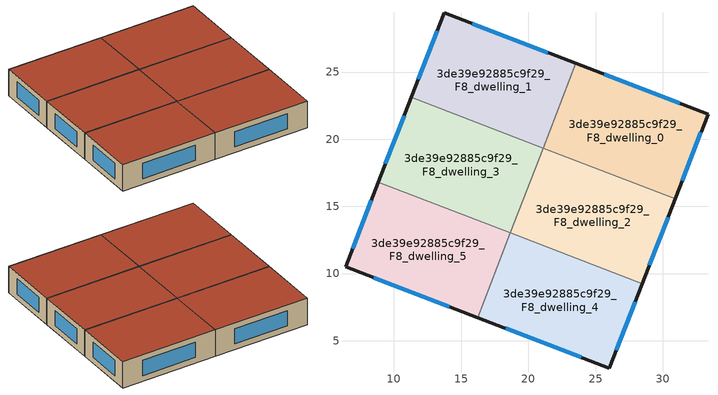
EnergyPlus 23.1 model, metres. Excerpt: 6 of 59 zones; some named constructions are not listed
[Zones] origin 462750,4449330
3de39e92885c9f29_F8_dwelling_0
 floor to 3de39e92885c9f29_F7_dwelling_0 (EU_floor_Construction): 33.36,21.86 30.91,15.56 21.11,19.33 23.54,25.64 z24
 wall outside (EU_wall_Construction): 30.91,15.56 33.36,21.86 23.54,25.64 z24:27
 wall to 3de39e92885c9f29_F8_dwelling_1 (EU_wall_Construction): 23.54,25.64 21.11,19.33 z24:27
 wall to 3de39e92885c9f29_F8_dwelling_2 (EU_wall_Construction): 21.11,19.33 30.91,15.56 z24:27
 window (EU_Window_Construction): 31.26,22.67 25.64,24.83 / 31.44,16.91 32.84,20.51 z24.64:26.36
 roof outside (EU_roof_Construction): 30.91,15.56 33.36,21.86 23.54,25.64 21.11,19.33 z27
3de39e92885c9f29_F8_dwelling_1
 floor to 3de39e92885c9f29_F7_dwelling_1 (EU_floor_Construction): 23.54,25.64 21.11,19.33 11.29,23.11 13.74,29.42 z24
 wall outside (EU_wall_Construction): 23.54,25.64 13.74,29.42 11.29,23.11 z24:27
 wall to 3de39e92885c9f29_F8_dwelling_3 (EU_wall_Construction): 11.29,23.11 21.09,19.34 z24:27
 wall to 3de39e92885c9f29_F8_dwelling_2 (EU_wall_Construction): 21.09,19.34 21.11,19.33 z24:27
 window (EU_Window_Construction): 13.21,28.07 11.81,24.46 / 21.44,26.45 15.84,28.61 z24.64:26.36
 roof outside (EU_roof_Construction): 21.11,19.33 23.54,25.64 13.74,29.42 11.29,23.11 z27
3de39e92885c9f29_F8_dwelling_2
 floor to 3de39e92885c9f29_F7_dwelling_2 (EU_floor_Construction): 30.91,15.56 28.47,9.25 18.66,13.03 21.09,19.34 z24
 wall outside (EU_wall_Construction): 28.47,9.25 30.91,15.56 z24:27
 wall to 3de39e92885c9f29_F8_dwelling_3 (EU_wall_Construction): 21.09,19.34 18.66,13.03 z24:27
 wall to 3de39e92885c9f29_F8_dwelling_4 (EU_wall_Construction): 18.66,13.03 28.47,9.25 z24:27
 window (EU_Window_Construction): 28.99,10.6 30.39,14.21 z24.64:26.36
 roof outside (EU_roof_Construction): 28.47,9.25 30.91,15.56 21.09,19.34 18.66,13.03 z27
3de39e92885c9f29_F8_dwelling_3
 floor to 3de39e92885c9f29_F7_dwelling_3 (EU_floor_Construction): 21.09,19.34 18.66,13.03 8.84,16.81 11.29,23.11 z24
 wall outside (EU_wall_Construction): 11.29,23.11 8.84,16.81 z24:27
 wall to 3de39e92885c9f29_F8_dwelling_5 (EU_wall_Construction): 8.84,16.81 18.64,13.03 z24:27
 wall to 3de39e92885c9f29_F8_dwelling_4 (EU_wall_Construction): 18.64,13.04 18.66,13.03 z24:27
 window (EU_Window_Construction): 10.76,21.76 9.37,18.16 z24.64:26.36
 roof outside (EU_roof_Construction): 18.66,13.03 21.09,19.34 11.29,23.11 8.84,16.81 z27
3de39e92885c9f29_F8_dwelling_4
 floor to 3de39e92885c9f29_F7_dwelling_4 (EU_floor_Construction): 28.47,9.25 26.02,2.95 16.21,6.72 18.64,13.04 z24
 wall outside (EU_wall_Construction): 16.21,6.72 26.02,2.95 28.47,9.25 z24:27
 wall to 3de39e92885c9f29_F8_dwelling_5 (EU_wall_Construction): 18.64,13.04 16.21,6.72 z24:27
 window (EU_Window_Construction): 26.54,4.3 27.94,7.9 / 18.31,5.92 23.92,3.76 z24.64:26.36
 roof outside (EU_roof_Construction): 26.02,2.95 28.47,9.25 18.64,13.04 16.21,6.72 z27
3de39e92885c9f29_F8_dwelling_5
 floor to 3de39e92885c9f29_F7_dwelling_5 (EU_floor_Construction): 18.64,13.04 16.21,6.72 6.39,10.5 8.84,16.81 z24
 wall outside (EU_wall_Construction): 8.84,16.81 6.39,10.5 16.21,6.72 z24:27
 window (EU_Window_Construction): 8.32,15.46 6.92,11.86 / 8.5,9.7 14.11,7.53 z24.64:26.36
 roof outside (EU_roof_Construction): 16.21,6.72 18.64,13.04 8.84,16.81 6.39,10.5 z27
[SCHEDULE:FILE] Column Number=1; Rows to Skip at Top=0; Number of Hours of Data=8760; Column Separator=Comma; Interpolate to Timestep=No; Minutes per Item=60; Adjust Schedule for Daylight Savings=Yes
Name | File
EU_Step8_GainSchedule_3de39e92885c9f29_F4_dwelling_0_f000 | ../../schedules/3de39e92885c9f29/3de39e92885c9f29_F4_dwelling_0_f000_gain.csv
EU_Step8_GainSchedule_3de39e92885c9f29_F4_dwelling_1_f000 | ../../schedules/3de39e92885c9f29/3de39e92885c9f29_F4_dwelling_1_f000_gain.csv
EU_Step8_GainSchedule_3de39e92885c9f29_F4_dwelling_2_f000 | ../../schedules/3de39e92885c9f29/3de39e92885c9f29_F4_dwelling_2_f000_gain.csv
EU_Step8_GainSchedule_3de39e92885c9f29_F4_dwelling_3_f000 | ../../schedules/3de39e92885c9f29/3de39e92885c9f29_F4_dwelling_3_f000_gain.csv
EU_Step8_GainSchedule_3de39e92885c9f29_F4_dwelling_4_f000 | ../../schedules/3de39e92885c9f29/3de39e92885c9f29_F4_dwelling_4_f000_gain.csv
EU_Step8_GainSchedule_3de39e92885c9f29_F4_dwelling_5_f000 | ../../schedules/3de39e92885c9f29/3de39e92885c9f29_F4_dwelling_5_f000_gain.csv
EU_Step8_GainSchedule_3de39e92885c9f29_F4_dwelling_6_f000 | ../../schedules/3de39e92885c9f29/3de39e92885c9f29_F4_dwelling_6_f000_gain.csv
